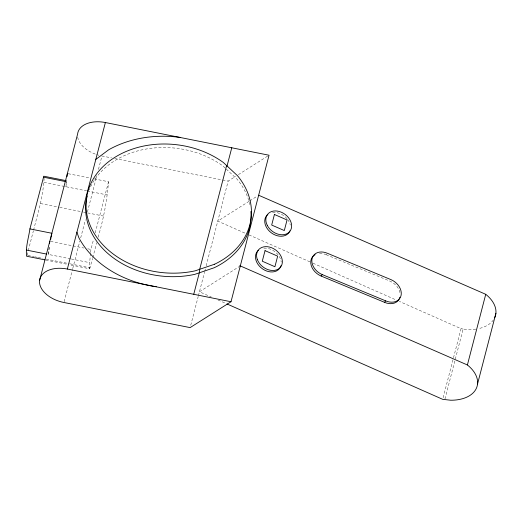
<?xml version="1.0" encoding="UTF-8"?>
<svg xmlns="http://www.w3.org/2000/svg" width="522" height="522" viewBox="0 0 522 522"><rect width="100%" height="100%" fill="white"/><g stroke="black" fill="none" stroke-linecap="round" stroke-linejoin="round"><path stroke-width="0.39" stroke-dasharray="2.61 1.96" d="M33.558 230.189L40.481 203.534L42.921 190.145L44.292 177.493M66.242 181.858L65.935 186.732L66.692 179.751M90.528 253.314L89.203 267.492L89.693 268.771L69.726 264.798M70.522 258.84L48.357 254.429L49.12 247.448M90.613 252.537L90.945 249.431L93.608 239.2M98.09 237.256C103.558 219.168 106.971 200.552 108.524 181.734L94.273 178.896M48.357 254.429L49.427 246.652M27.053 255.271L28.064 251.35M28.273 250.567L33.356 230.972M64.121 301.709L72.506 269.417M72.715 268.628L79.866 241.06M80.688 237.908L85.393 219.788M87.435 211.912L96.844 175.679M98.475 169.376L101.953 155.987L111.538 157.892M95.239 232.903L108.524 181.734M89.693 268.771L92.596 258.423M92.799 257.633L96.668 242.743M190.739 325.271L198.223 296.444M198.425 295.667L204.533 272.145M204.735 271.362L205.342 269.006M206.157 265.861L228.166 181.095L235.657 176.351M443.106 397.757L453.292 358.503M453.501 357.72L461.037 328.671L399.291 301.37M444.972 398.958L463.112 329.082L469.03 329.565A35.059 21.97 14.6 0 0 476.005 329.101M319.477 253.47A14.022 10.597 36.6 0 1 326.146 254.69L326.87 253.705M238.384 174.629L267.675 156.091M249.111 201.277L217.778 221.113L245.301 233.282M249.79 200.846L257.287 196.102M240.303 265.907L199.437 291.772L211.338 297.038M114.736 158.525L221.772 179.822M222.574 179.986L228.166 181.095M68.16 173.702L90.319 178.113M43.985 182.367L86.515 190.824M87.305 190.987L107.088 194.921M40.481 203.534L58.849 207.195M59.652 207.351L82.815 211.958M83.611 212.121L86.809 212.754M87.611 212.911L103.584 216.095M50.582 241.399L83.827 248.015M87.781 248.805L90.945 249.431M461.037 328.671L463.112 329.082M71.312 258.997L89.516 262.618M27.849 255.428L34.237 256.7M35.039 256.857L37.434 257.333M38.23 257.496L43.026 258.449M46.223 259.082L69.387 263.695M70.183 263.851L90.156 267.825M45.76 260.028L68.924 264.634M326.146 254.69L390.019 281.169A14.022 10.597 36.6 0 1 400.172 294.323M249.02 234.926L310.022 261.9M312.998 263.212L396.315 300.052M218.033 299.993L225.471 303.282M225.152 168.051L222.966 166.009A82.907 64.336 6.2 0 0 89.269 189.832M226.241 169.076L237.184 179.294A82.907 64.336 6.2 0 1 249.855 204.611M493.427 319.901A35.059 21.97 14.6 0 1 478.465 328.658M98.939 155.275A26.642 16.697 14.6 0 1 96.707 154.597M95.265 154.088A26.642 16.697 14.6 0 1 77.693 137.123M263.904 248.159A14.022 10.597 36.6 0 1 281.227 262.103M272.595 212.513A14.022 10.597 36.6 0 1 287.276 218.999M287.707 219.56A14.022 10.597 36.6 0 1 290.284 225.047"/><path stroke-width="0.78" d="M43.346 177.16L65.296 181.525L65.752 180.579L43.802 176.214L29.917 228.89C28.619 237.875 25.474 247.2 26.589 256.217L44.964 259.871M49.538 243.572L49.792 241.242M67.031 176.645L67.364 173.545M50.673 239.461L50.954 237.862M51.091 237.066L51.867 233.262L29.917 228.89M39.561 280.653L77.595 134.134A26.642 16.697 14.6 0 1 105.385 122.533L269.039 155.23L231.005 301.742L190.132 327.607L63.919 302.499A26.642 16.697 14.6 0 1 39.561 280.653A26.642 16.697 14.6 0 1 67.351 269.045L231.005 301.742M67.351 269.045L105.385 122.533M226.626 165.559L199.698 269.293L199.313 272.81L193.76 294.199M227.037 166.016L231.794 147.687M226.959 303.941L442.695 399.33L450.688 400.224A35.059 21.97 14.6 0 0 476.292 388.479A35.059 21.97 14.6 0 0 467.399 364.969L485.741 294.31L258.651 195.241M477.558 383.951L495.9 313.291M321.141 276.053L322.237 274.579A14.022 10.597 36.6 0 1 312.071 258.599A14.022 10.597 36.6 0 1 327.235 253.216L391.115 279.694A14.022 10.597 36.6 0 1 400.987 295.772A14.022 10.597 36.6 0 1 385.621 300.848L384.525 302.323L321.141 276.053A14.022 10.597 36.6 0 1 311.177 265.346A14.022 10.597 36.6 0 1 315.118 254.664M95.82 159.386L108.726 149.749A97.379 75.566 6.2 0 1 180.423 137.462M26.407 250.064L46.791 254.123M239.742 265.678L467.399 364.969M322.237 274.579L385.621 300.848M76.923 232.173L78.835 237.693A97.379 75.566 6.2 0 0 156.287 286.741M250.899 211.501A82.907 64.336 6.2 0 1 214.222 267.734L194.85 274.331A82.907 64.336 6.2 0 1 87.252 195.965M485.741 294.31A35.059 21.97 14.6 0 1 494.634 317.82M399.891 297.246A14.022 10.597 36.6 0 1 384.525 302.323M289.906 230.9A14.022 10.597 36.6 0 1 271.283 232.799A14.022 10.597 36.6 0 1 267.864 214.444M280.927 265.763A14.022 10.597 36.6 0 1 262.586 268.921A14.022 10.597 36.6 0 1 258.449 250.273M265.039 250.645L262.292 261.222L274.911 266.729L277.658 256.152L265.039 250.645M274.428 214.47L271.681 225.047L284.301 230.554L287.048 219.977L274.428 214.47M214.607 264.217L195.228 270.814A82.907 64.336 6.2 0 1 87.631 192.448A82.907 64.336 6.2 0 1 223.351 162.492L237.562 175.777A82.907 64.336 6.2 0 1 214.607 264.217M257.353 259.604A14.022 10.597 36.6 0 0 279.394 268.328A14.022 10.597 36.6 0 0 271.655 247.754A14.022 10.597 36.6 0 0 257.353 259.604M267.205 225.236A14.022 10.597 36.6 0 0 289.534 231.775A14.022 10.597 36.6 0 0 279.472 211.54A14.022 10.597 36.6 0 0 267.205 225.236"/></g></svg>
